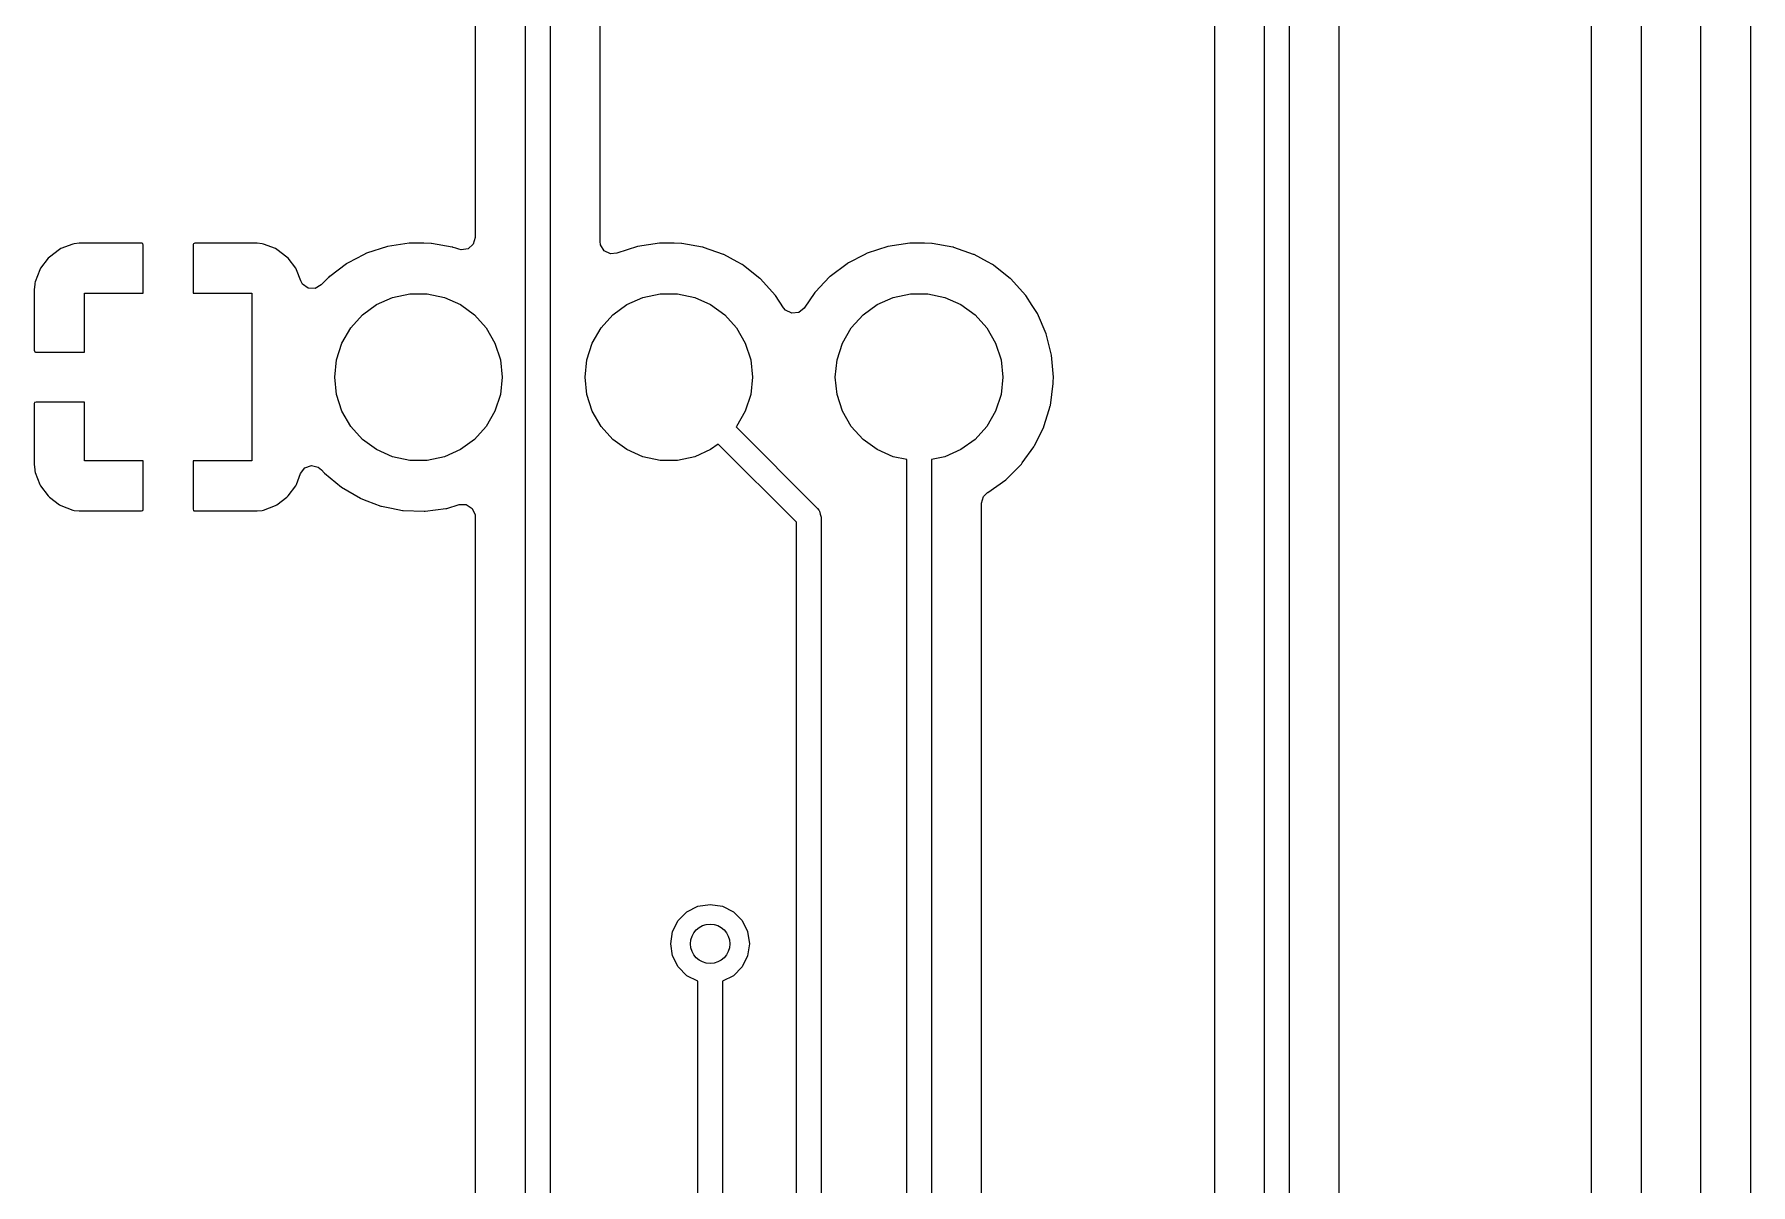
# Model space of a CAD drawing. Extents: x 1.82 to 8.48, y -4.98 to -0.82.
# Drawn here: x 5.941 to 6.626, y -2.744 to -2.284 of the extents above; entities that cross this region are included whole.
import ezdxf

# ---------------------------------------------------------------- set-up
doc = ezdxf.new("R2010")
doc.units = 0
doc.header["$MEASUREMENT"] = 0
doc.layers.add('BLACK', color=7, linetype='CONTINUOUS')

msp = doc.modelspace()

# ---------------------------------------------------------------- linework, layer by layer
at = {"layer": 'BLACK', "linetype": 'CONTINUOUS'}
for p, q in [((6.6063, -1.50473), (6.6063, -3.56711)), ((6.62632, -3.55712), (6.62632, -1.51745)), ((6.58268, -3.56709), (6.58268, -1.65551)), ((6.56266, -1.68049), (6.56266, -3.55705)), ((6.44193, -1.78789), (6.44193, -3.18387)), ((6.43209, -3.18387), (6.43209, -1.78993)), ((6.46195, -3.17116), (6.46195, -1.79099)), ((6.13681, -3.12481), (6.13681, -1.81201)), ((6.14665, -1.81201), (6.14665, -3.12481)), ((6.11679, -1.83699), (6.11679, -2.36554)), ((6.16667, -2.36712), (6.16667, -1.86261)), ((6.41207, -1.91955), (6.41207, -3.17116)), ((6.11679, -2.36554), (6.116, -2.36822)), ((5.95064, -2.37028), (5.94663, -2.3733)), ((5.95126, -2.36995), (5.95064, -2.37028)), ((5.956, -2.36817), (5.95126, -2.36995)), ((5.9566, -2.36803), (5.956, -2.36817)), ((5.9586, -2.36781), (5.9566, -2.36803)), ((5.95887, -2.3678), (5.9586, -2.36781)), ((5.98356, -2.3678), (5.95887, -2.3678)), ((5.98386, -2.36786), (5.98356, -2.3678)), ((5.98392, -2.36791), (5.98386, -2.36786)), ((5.98409, -2.36851), (5.98392, -2.36791)), ((5.98409, -2.3878), (5.98409, -2.36851)), ((6.00416, -2.36803), (6.00409, -2.36833)), ((6.00409, -2.36833), (6.00409, -2.3878)), ((6.00421, -2.36797), (6.00416, -2.36803)), ((6.00481, -2.3678), (6.00421, -2.36797)), ((6.02932, -2.3678), (6.00481, -2.3678)), ((6.02959, -2.36781), (6.02932, -2.3678)), ((6.03159, -2.36803), (6.02959, -2.36781)), ((6.03219, -2.36817), (6.03159, -2.36803)), ((6.03693, -2.36995), (6.03219, -2.36817)), ((6.03755, -2.37028), (6.03693, -2.36995)), ((6.04156, -2.3733), (6.03755, -2.37028)), ((6.0721, -2.37241), (6.06596, -2.37561)), ((6.0733, -2.37179), (6.0721, -2.37241)), ((6.08166, -2.36905), (6.0733, -2.37179)), ((6.09035, -2.36772), (6.08166, -2.36905)), ((6.09055, -2.36773), (6.09035, -2.36772)), ((6.09624, -2.36779), (6.09055, -2.36773)), ((6.09055, -2.36773), (6.09055, -2.36773)), ((6.09915, -2.36783), (6.09624, -2.36779)), ((6.09935, -2.36787), (6.09915, -2.36783)), ((6.1076, -2.36934), (6.09935, -2.36787)), ((6.09935, -2.36787), (6.09935, -2.36787)), ((6.1078, -2.36937), (6.1076, -2.36934)), ((6.1076, -2.36934), (6.1076, -2.36934)), ((6.108, -2.36944), (6.1078, -2.36937)), ((6.10903, -2.36981), (6.108, -2.36944)), ((6.108, -2.36944), (6.108, -2.36944)), ((6.11017, -2.37021), (6.10903, -2.36981)), ((6.11112, -2.37045), (6.11017, -2.37021)), ((6.11389, -2.37005), (6.11112, -2.37045)), ((6.116, -2.36822), (6.11389, -2.37005)), ((6.16683, -2.36837), (6.16667, -2.36712)), ((6.16827, -2.37077), (6.16683, -2.36837)), ((6.17078, -2.37201), (6.16827, -2.37077)), ((6.17328, -2.37173), (6.17078, -2.37201)), ((6.1733, -2.37179), (6.17328, -2.37173)), ((6.18166, -2.36905), (6.1733, -2.37179)), ((6.19035, -2.36772), (6.18166, -2.36905)), ((6.19055, -2.36773), (6.19035, -2.36772)), ((6.19624, -2.36779), (6.19055, -2.36773)), ((6.19055, -2.36773), (6.19055, -2.36773)), ((6.19915, -2.36783), (6.19624, -2.36779)), ((6.19935, -2.36787), (6.19915, -2.36783)), ((6.2076, -2.36934), (6.19935, -2.36787)), ((6.19935, -2.36787), (6.19935, -2.36787)), ((6.2078, -2.36937), (6.2076, -2.36934)), ((6.2076, -2.36934), (6.2076, -2.36934)), ((6.208, -2.36944), (6.2078, -2.36937)), ((6.2159, -2.37224), (6.208, -2.36944)), ((6.208, -2.36944), (6.208, -2.36944)), ((6.21609, -2.37231), (6.2159, -2.37224)), ((6.2159, -2.37224), (6.2159, -2.37224)), ((6.22138, -2.37522), (6.21609, -2.37231)), ((6.2721, -2.37241), (6.26596, -2.37561)), ((6.2733, -2.37179), (6.2721, -2.37241)), ((6.28166, -2.36905), (6.2733, -2.37179)), ((6.29035, -2.36772), (6.28166, -2.36905)), ((6.29055, -2.36773), (6.29035, -2.36772)), ((6.29624, -2.36779), (6.29055, -2.36773)), ((6.29055, -2.36773), (6.29055, -2.36773)), ((6.29915, -2.36783), (6.29624, -2.36779)), ((6.29935, -2.36787), (6.29915, -2.36783)), ((6.3076, -2.36934), (6.29935, -2.36787)), ((6.29935, -2.36787), (6.29935, -2.36787)), ((6.3078, -2.36937), (6.3076, -2.36934)), ((6.3076, -2.36934), (6.3076, -2.36934)), ((6.308, -2.36944), (6.3078, -2.36937)), ((6.3159, -2.37224), (6.308, -2.36944)), ((6.308, -2.36944), (6.308, -2.36944)), ((6.31609, -2.37231), (6.3159, -2.37224)), ((6.3159, -2.37224), (6.3159, -2.37224)), ((6.32138, -2.37522), (6.31609, -2.37231)), ((5.94278, -2.37842), (5.941, -2.38317)), ((5.94312, -2.37781), (5.94278, -2.37842)), ((5.94613, -2.37379), (5.94312, -2.37781)), ((5.94663, -2.3733), (5.94613, -2.37379)), ((6.04206, -2.37379), (6.04156, -2.3733)), ((6.04507, -2.37781), (6.04206, -2.37379)), ((6.04541, -2.37842), (6.04507, -2.37781)), ((6.04704, -2.38278), (6.04541, -2.37842)), ((6.06533, -2.37597), (6.05863, -2.38101)), ((6.0655, -2.37585), (6.06533, -2.37597)), ((6.06533, -2.37597), (6.06533, -2.37597)), ((6.06596, -2.37561), (6.0655, -2.37585)), ((6.22339, -2.37633), (6.22138, -2.37522)), ((6.22379, -2.37656), (6.22339, -2.37633)), ((6.22395, -2.37668), (6.22379, -2.37656)), ((6.22395, -2.37669), (6.22395, -2.37668)), ((6.23054, -2.38188), (6.22395, -2.37669)), ((6.26533, -2.37597), (6.25863, -2.38101)), ((6.2655, -2.37585), (6.26533, -2.37597)), ((6.26533, -2.37597), (6.26533, -2.37597)), ((6.26596, -2.37561), (6.2655, -2.37585)), ((6.32339, -2.37633), (6.32138, -2.37522)), ((6.32379, -2.37656), (6.32339, -2.37633)), ((6.32395, -2.37668), (6.32379, -2.37656)), ((6.32395, -2.37669), (6.32395, -2.37668)), ((6.33054, -2.38188), (6.32395, -2.37669)), ((5.94064, -2.38577), (5.94063, -2.38604)), ((5.94063, -2.38604), (5.94063, -2.41055)), ((5.94086, -2.38377), (5.94064, -2.38577)), ((5.941, -2.38317), (5.94086, -2.38377)), ((6.04778, -2.3841), (6.04704, -2.38278)), ((6.05006, -2.38573), (6.04778, -2.3841)), ((6.05285, -2.38586), (6.05006, -2.38573)), ((6.05527, -2.38447), (6.05285, -2.38586)), ((6.0581, -2.38151), (6.05527, -2.38447)), ((6.05846, -2.38113), (6.0581, -2.38151)), ((6.05863, -2.38101), (6.05846, -2.38113)), ((6.2307, -2.38201), (6.23054, -2.38188)), ((6.23054, -2.38188), (6.23054, -2.38188)), ((6.23661, -2.38851), (6.2307, -2.38201)), ((6.2563, -2.38339), (6.25265, -2.38721)), ((6.25846, -2.38113), (6.2563, -2.38339)), ((6.25863, -2.38101), (6.25846, -2.38113)), ((6.3307, -2.38201), (6.33054, -2.38188)), ((6.33054, -2.38188), (6.33054, -2.38188)), ((6.33661, -2.38851), (6.3307, -2.38201)), ((5.96063, -2.41126), (5.96063, -2.3878)), ((5.96063, -2.3878), (5.98409, -2.3878)), ((6.00409, -2.3878), (6.02756, -2.3878)), ((6.02756, -2.3878), (6.02756, -2.45472)), ((6.0717, -2.39639), (6.07736, -2.39228)), ((6.07736, -2.39228), (6.08375, -2.38943)), ((6.08375, -2.38943), (6.0906, -2.38798)), ((6.0906, -2.38798), (6.09759, -2.38798)), ((6.09759, -2.38798), (6.10444, -2.38943)), ((6.10444, -2.38943), (6.11083, -2.39228)), ((6.11083, -2.39228), (6.11649, -2.39639)), ((6.1717, -2.39639), (6.17736, -2.39228)), ((6.17736, -2.39228), (6.18375, -2.38943)), ((6.18375, -2.38943), (6.1906, -2.38798)), ((6.1906, -2.38798), (6.19759, -2.38798)), ((6.19759, -2.38798), (6.20444, -2.38943)), ((6.20444, -2.38943), (6.21083, -2.39228)), ((6.21083, -2.39228), (6.21649, -2.39639)), ((6.23673, -2.38869), (6.23661, -2.38851)), ((6.23989, -2.39358), (6.23673, -2.38869)), ((6.23673, -2.38869), (6.23673, -2.38869)), ((6.25239, -2.38749), (6.24816, -2.39369)), ((6.25265, -2.38721), (6.25239, -2.38749)), ((6.2717, -2.39639), (6.27736, -2.39228)), ((6.27736, -2.39228), (6.28375, -2.38943)), ((6.28375, -2.38943), (6.2906, -2.38798)), ((6.2906, -2.38798), (6.29759, -2.38798)), ((6.29759, -2.38798), (6.30444, -2.38943)), ((6.30444, -2.38943), (6.31083, -2.39228)), ((6.31083, -2.39228), (6.31649, -2.39639)), ((6.33673, -2.38869), (6.33661, -2.38851)), ((6.33933, -2.39272), (6.33673, -2.38869)), ((6.33673, -2.38869), (6.33673, -2.38869)), ((6.34139, -2.3959), (6.33933, -2.39272)), ((6.06702, -2.40159), (6.0717, -2.39639)), ((6.11649, -2.39639), (6.12117, -2.40159)), ((6.16702, -2.40159), (6.1717, -2.39639)), ((6.21649, -2.39639), (6.22117, -2.40159)), ((6.24071, -2.39455), (6.23989, -2.39358)), ((6.24322, -2.39578), (6.24071, -2.39455)), ((6.246, -2.39546), (6.24322, -2.39578)), ((6.24816, -2.39369), (6.246, -2.39546)), ((6.26702, -2.40159), (6.2717, -2.39639)), ((6.31649, -2.39639), (6.32117, -2.40159)), ((6.3449, -2.40396), (6.34139, -2.3959)), ((6.06352, -2.40765), (6.06702, -2.40159)), ((6.12117, -2.40159), (6.12467, -2.40765)), ((6.16352, -2.40765), (6.16702, -2.40159)), ((6.22117, -2.40159), (6.22467, -2.40765)), ((6.26352, -2.40765), (6.26702, -2.40159)), ((6.32117, -2.40159), (6.32467, -2.40765)), ((6.34704, -2.41249), (6.3449, -2.40396)), ((5.94063, -2.41055), (5.94081, -2.41115)), ((5.94081, -2.41115), (5.94086, -2.41119)), ((5.94086, -2.41119), (5.94116, -2.41126)), ((5.94116, -2.41126), (5.96063, -2.41126)), ((6.06136, -2.4143), (6.06352, -2.40765)), ((6.12467, -2.40765), (6.12683, -2.4143)), ((6.16136, -2.4143), (6.16352, -2.40765)), ((6.22467, -2.40765), (6.22683, -2.4143)), ((6.26136, -2.4143), (6.26352, -2.40765)), ((6.32467, -2.40765), (6.32683, -2.4143)), ((6.34776, -2.42126), (6.34704, -2.41249)), ((6.06063, -2.42126), (6.06136, -2.4143)), ((6.12683, -2.4143), (6.12756, -2.42126)), ((6.16063, -2.42126), (6.16136, -2.4143)), ((6.22683, -2.4143), (6.22756, -2.42126)), ((6.26063, -2.42126), (6.26136, -2.4143)), ((6.32683, -2.4143), (6.32756, -2.42126)), ((6.06136, -2.42822), (6.06063, -2.42126)), ((6.12756, -2.42126), (6.12683, -2.42822)), ((6.16136, -2.42822), (6.16063, -2.42126)), ((6.22756, -2.42126), (6.22683, -2.42822)), ((6.26136, -2.42822), (6.26063, -2.42126)), ((6.32756, -2.42126), (6.32683, -2.42822)), ((6.34655, -2.4326), (6.3477, -2.42388)), ((6.3477, -2.42388), (6.34772, -2.42301)), ((6.34772, -2.42301), (6.34776, -2.42139)), ((6.34776, -2.42139), (6.34776, -2.42126)), ((6.34776, -2.42139), (6.34776, -2.42139)), ((5.9407, -2.43149), (5.94063, -2.43179)), ((5.94063, -2.43179), (5.94063, -2.45648)), ((5.94074, -2.43144), (5.9407, -2.43149)), ((5.94134, -2.43126), (5.94074, -2.43144)), ((5.96063, -2.43126), (5.94134, -2.43126)), ((5.96063, -2.45472), (5.96063, -2.43126)), ((6.06352, -2.43487), (6.06136, -2.42822)), ((6.12683, -2.42822), (6.12467, -2.43487)), ((6.16352, -2.43487), (6.16136, -2.42822)), ((6.22683, -2.42822), (6.22467, -2.43487)), ((6.26352, -2.43487), (6.26136, -2.42822)), ((6.32683, -2.42822), (6.32467, -2.43487)), ((6.34605, -2.43426), (6.34649, -2.4328)), ((6.34649, -2.4328), (6.34655, -2.4326)), ((6.34649, -2.4328), (6.34649, -2.4328)), ((6.06702, -2.44093), (6.06352, -2.43487)), ((6.0717, -2.44613), (6.06702, -2.44093)), ((6.12117, -2.44093), (6.11649, -2.44613)), ((6.12467, -2.43487), (6.12117, -2.44093)), ((6.16702, -2.44093), (6.16352, -2.43487)), ((6.1717, -2.44613), (6.16702, -2.44093)), ((6.22117, -2.44093), (6.22096, -2.44116)), ((6.22467, -2.43487), (6.22117, -2.44093)), ((6.26702, -2.44093), (6.26352, -2.43487)), ((6.2717, -2.44613), (6.26702, -2.44093)), ((6.32117, -2.44093), (6.31649, -2.44613)), ((6.32467, -2.43487), (6.32117, -2.44093)), ((6.3439, -2.4412), (6.34399, -2.44102)), ((6.34399, -2.44102), (6.34605, -2.43426)), ((6.07736, -2.45024), (6.0717, -2.44613)), ((6.11649, -2.44613), (6.11083, -2.45024)), ((6.17736, -2.45024), (6.1717, -2.44613)), ((6.22096, -2.44116), (6.25348, -2.47369)), ((6.27736, -2.45024), (6.2717, -2.44613)), ((6.31649, -2.44613), (6.31083, -2.45024)), ((6.34023, -2.44864), (6.3439, -2.4412)), ((6.3439, -2.4412), (6.3439, -2.4412)), ((5.98409, -2.45472), (5.96063, -2.45472)), ((5.98409, -2.47419), (5.98409, -2.45472)), ((6.02756, -2.45472), (6.00409, -2.45472)), ((6.00409, -2.45472), (6.00409, -2.47401)), ((6.08375, -2.45309), (6.07736, -2.45024)), ((6.0906, -2.45454), (6.08375, -2.45309)), ((6.09759, -2.45454), (6.0906, -2.45454)), ((6.10444, -2.45309), (6.09759, -2.45454)), ((6.11083, -2.45024), (6.10444, -2.45309)), ((6.18375, -2.45309), (6.17736, -2.45024)), ((6.1906, -2.45454), (6.18375, -2.45309)), ((6.19759, -2.45454), (6.1906, -2.45454)), ((6.20444, -2.45309), (6.19759, -2.45454)), ((6.21083, -2.45024), (6.20444, -2.45309)), ((6.21389, -2.44802), (6.21083, -2.45024)), ((6.24508, -2.4792), (6.21389, -2.44802)), ((6.28375, -2.45309), (6.27736, -2.45024)), ((6.28917, -2.45424), (6.28375, -2.45309)), ((6.28917, -3.39875), (6.28917, -2.45424)), ((6.30444, -2.45309), (6.29902, -2.45424)), ((6.29902, -2.45424), (6.29902, -3.40079)), ((6.31083, -2.45024), (6.30444, -2.45309)), ((6.33534, -2.45552), (6.33998, -2.44907)), ((6.33998, -2.44907), (6.3401, -2.4489)), ((6.3401, -2.4489), (6.34023, -2.44864)), ((5.94063, -2.45648), (5.94064, -2.45675)), ((5.94064, -2.45675), (5.94086, -2.45875)), ((5.94086, -2.45875), (5.941, -2.45935)), ((5.941, -2.45935), (5.94278, -2.4641)), ((6.04541, -2.4641), (6.04702, -2.4598)), ((6.04702, -2.4598), (6.0487, -2.45757)), ((6.0487, -2.45757), (6.05132, -2.45659)), ((6.05132, -2.45659), (6.05405, -2.45719)), ((6.05405, -2.45719), (6.05541, -2.45829)), ((6.05541, -2.45829), (6.05641, -2.45945)), ((6.05641, -2.45945), (6.05641, -2.45945)), ((6.05641, -2.45945), (6.05655, -2.4596)), ((6.05655, -2.4596), (6.06331, -2.46522)), ((6.32873, -2.46225), (6.32952, -2.46147)), ((6.32952, -2.46147), (6.33247, -2.45853)), ((6.33247, -2.45853), (6.33496, -2.45604)), ((6.33496, -2.45604), (6.33534, -2.45552)), ((5.94278, -2.4641), (5.94312, -2.46471)), ((5.94312, -2.46471), (5.94613, -2.46873)), ((6.04206, -2.46873), (6.04507, -2.46471)), ((6.04507, -2.46471), (6.04541, -2.4641)), ((6.06331, -2.46522), (6.07091, -2.46966)), ((6.31982, -2.46899), (6.32144, -2.46742)), ((6.32144, -2.46742), (6.32157, -2.46736)), ((6.32157, -2.46736), (6.32873, -2.46225)), ((5.94613, -2.46873), (5.94663, -2.46922)), ((5.94663, -2.46922), (5.95064, -2.47224)), ((5.95064, -2.47224), (5.95126, -2.47257)), ((5.95126, -2.47257), (5.956, -2.47435)), ((5.956, -2.47435), (5.9566, -2.47449)), ((5.9566, -2.47449), (5.9586, -2.47471)), ((5.9586, -2.47471), (5.95887, -2.47472)), ((5.95887, -2.47472), (5.98338, -2.47472)), ((5.98338, -2.47472), (5.98398, -2.47455)), ((5.98398, -2.47455), (5.98403, -2.47449)), ((5.98403, -2.47449), (5.98409, -2.47419)), ((6.00409, -2.47401), (6.00427, -2.47461)), ((6.00427, -2.47461), (6.00433, -2.47466)), ((6.00433, -2.47466), (6.00463, -2.47472)), ((6.00463, -2.47472), (6.02932, -2.47472)), ((6.02932, -2.47472), (6.02959, -2.47471)), ((6.02959, -2.47471), (6.03159, -2.47449)), ((6.03159, -2.47449), (6.03219, -2.47435)), ((6.03219, -2.47435), (6.03693, -2.47257)), ((6.03693, -2.47257), (6.03755, -2.47224)), ((6.03755, -2.47224), (6.04156, -2.46922)), ((6.04156, -2.46922), (6.04206, -2.46873)), ((6.07091, -2.46966), (6.0711, -2.46973)), ((6.0711, -2.46973), (6.0711, -2.46973)), ((6.0711, -2.46973), (6.07351, -2.47065)), ((6.07351, -2.47065), (6.07912, -2.4728)), ((6.07912, -2.4728), (6.07932, -2.47284)), ((6.07932, -2.47284), (6.07932, -2.47284)), ((6.07932, -2.47284), (6.08337, -2.47366)), ((6.08337, -2.47366), (6.08774, -2.47455)), ((6.08774, -2.47455), (6.08794, -2.47456)), ((6.08794, -2.47456), (6.08794, -2.47456)), ((6.08794, -2.47456), (6.09633, -2.47486)), ((6.09633, -2.47486), (6.09633, -2.47486)), ((6.09633, -2.47486), (6.09653, -2.47487)), ((6.09653, -2.47487), (6.09673, -2.47485)), ((6.09673, -2.47485), (6.10505, -2.47378)), ((6.09673, -2.47485), (6.09673, -2.47485)), ((6.10505, -2.47378), (6.10525, -2.47375)), ((6.10505, -2.47378), (6.10505, -2.47378)), ((6.10525, -2.47375), (6.10547, -2.47369)), ((6.10547, -2.47369), (6.11041, -2.47221)), ((6.11041, -2.47221), (6.1132, -2.47219)), ((6.1132, -2.47219), (6.11556, -2.47369)), ((6.11556, -2.47369), (6.11674, -2.47623)), ((6.25348, -2.47369), (6.254, -2.47439)), ((6.254, -2.47439), (6.25414, -2.47451)), ((6.25414, -2.47451), (6.25417, -2.47461)), ((6.25417, -2.47461), (6.25432, -2.47482)), ((6.25432, -2.47482), (6.25458, -2.476)), ((6.31904, -2.47167), (6.31982, -2.46899)), ((6.31904, -3.39938), (6.31904, -2.47167)), ((6.11674, -2.47623), (6.11679, -2.47696)), ((6.11679, -2.47696), (6.11679, -3.11211)), ((6.24508, -3.38072), (6.24508, -2.4792)), ((6.25458, -2.476), (6.25492, -2.47717)), ((6.25492, -2.47717), (6.25492, -3.38072)), ((6.20137, -2.6349), (6.20576, -2.63266)), ((6.20576, -2.63266), (6.21063, -2.63189)), ((6.21063, -2.63189), (6.2155, -2.63266)), ((6.2155, -2.63266), (6.21989, -2.6349)), ((6.19565, -2.64277), (6.19789, -2.63838)), ((6.19789, -2.63838), (6.20137, -2.6349)), ((6.21989, -2.6349), (6.22337, -2.63838)), ((6.22337, -2.63838), (6.22561, -2.64277)), ((6.19488, -2.64764), (6.19565, -2.64277)), ((6.22561, -2.64277), (6.22638, -2.64764)), ((6.19565, -2.6525), (6.19488, -2.64764)), ((6.19789, -2.65689), (6.19565, -2.6525)), ((6.22561, -2.6525), (6.22337, -2.65689)), ((6.22638, -2.64764), (6.22561, -2.6525)), ((6.20137, -2.66038), (6.19789, -2.65689)), ((6.20571, -2.66259), (6.20137, -2.66038)), ((6.21989, -2.66038), (6.21555, -2.66259)), ((6.22337, -2.65689), (6.21989, -2.66038)), ((6.20571, -3.09529), (6.20571, -2.66259)), ((6.21555, -2.66259), (6.21555, -3.09529))]:
    msp.add_line(p, q, dxfattribs=at)
at = {"layer": 'BLACK'}
msp.add_circle((6.21063, -2.64764), 0.00787, dxfattribs=at)

doc.saveas('drawing.dxf')
